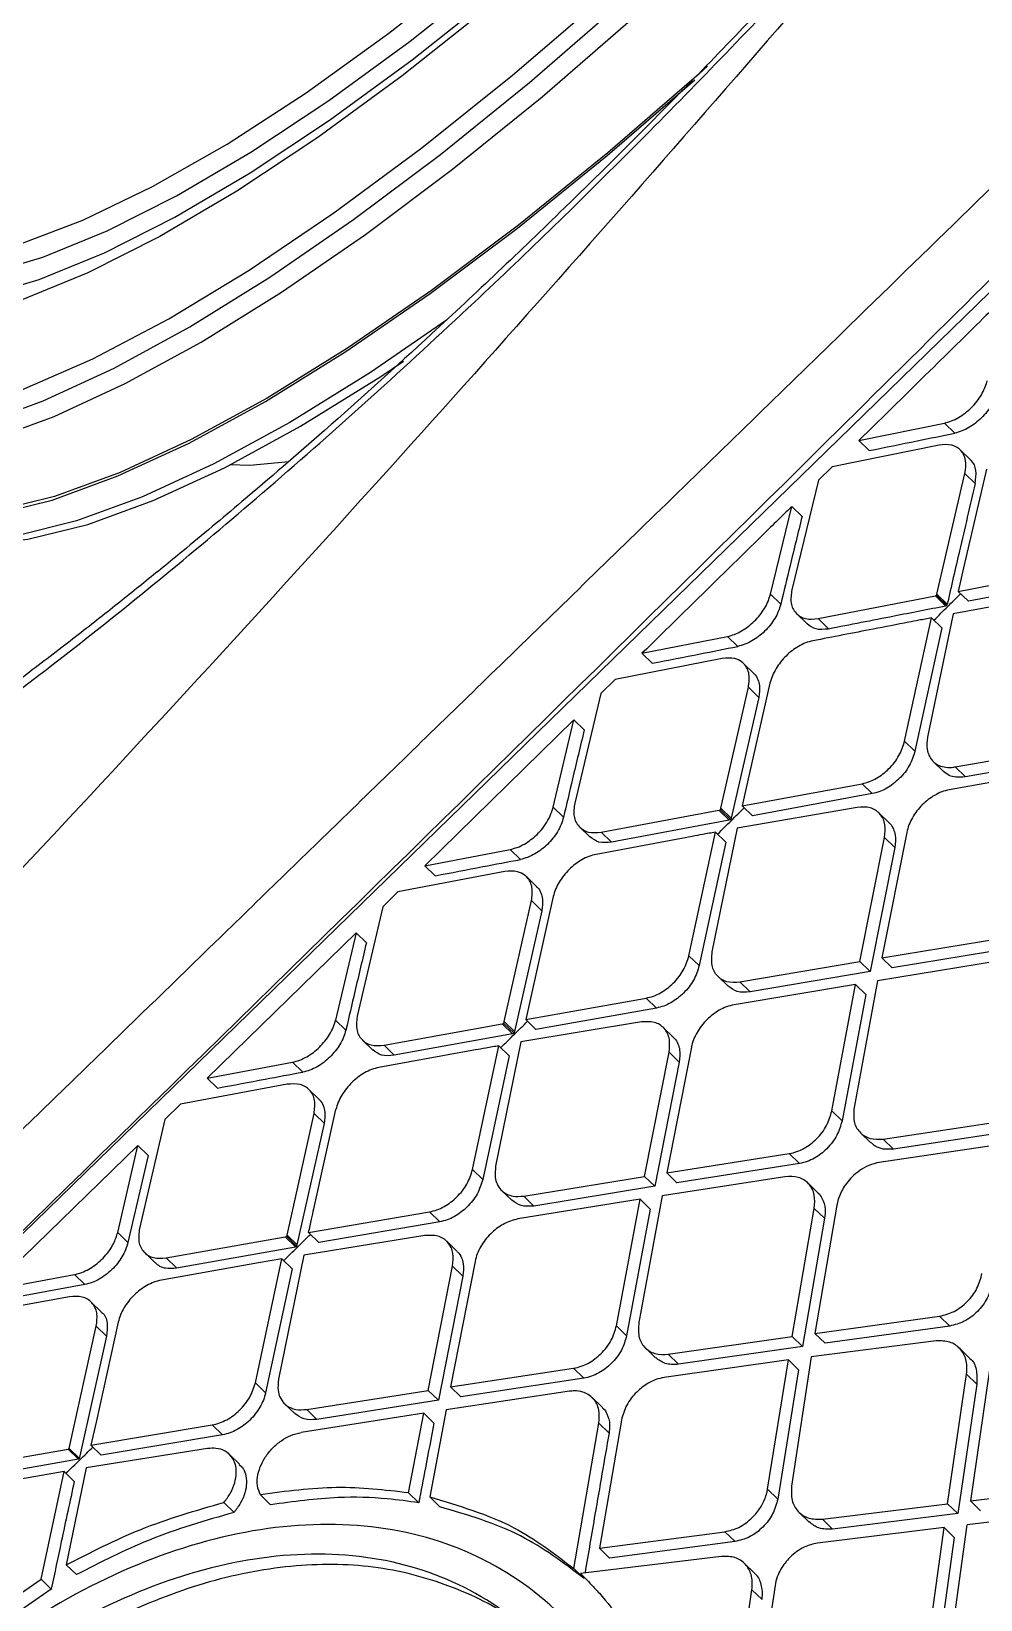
# Model space of a CAD drawing. Extents: x 400 to 501, y 484 to 634.
# Drawn here: x 487.409 to 488.522, y 519.491 to 521.33 of the extents above; entities that cross this region are included whole.
import ezdxf

# ---------------------------------------------------------------- set-up
doc = ezdxf.new("R2010")
doc.units = 0
doc.header["$MEASUREMENT"] = 0
doc.layers.add('DIM', color=3, linetype='Continuous')
doc.layers.add('GEOMETRY', color=3, linetype='Continuous', lineweight=25)

# ---------------------------------------------------------------- blocks, each defined once
blk = doc.blocks.new('2026 GRANDEE')
at = {"layer": 'GEOMETRY', "ltscale": 16}
for p, q in [((36.6251, -77.2596), (38.7084, -75.231)), ((37.9543, -75.9901), (38.0546, -75.9696)), ((38.0667, -75.9814), (38.0546, -75.9696)), ((37.9543, -75.9901), (37.9664, -76.0019)), ((38.0483, -75.9954), (37.923, -76.0209)), ((38.0851, -76.0126), (38.073, -76.0008)), ((37.923, -76.0209), (37.907, -76.0365)), ((38.1038, -76.0237), (38.077, -76.1394)), ((37.907, -76.0365), (37.8758, -76.1653)), ((38.0459, -76.1703), (38.0787, -76.0287)), ((38.0787, -76.0287), (38.0908, -76.0405)), ((37.8506, -76.1703), (37.8756, -76.0674)), ((37.8756, -76.0674), (37.8877, -76.0792)), ((38.077, -76.1394), (38.0708, -76.1669)), ((38.0708, -76.1669), (38.2102, -76.1401)), ((38.2223, -76.1518), (38.0829, -76.1786)), ((37.8627, -76.182), (37.8506, -76.1703)), ((37.9065, -76.1989), (38.044, -76.1721)), ((38.044, -76.1721), (38.0455, -76.1718)), ((38.044, -76.1721), (38.0561, -76.1838)), ((38.0455, -76.1718), (38.0459, -76.1703)), ((38.0455, -76.1718), (38.0576, -76.1835)), ((38.0459, -76.1703), (38.058, -76.182)), ((38.2047, -76.1678), (38.0649, -76.1931)), ((38.0708, -76.1669), (38.0829, -76.1786)), ((37.8815, -76.1932), (37.8936, -76.205)), ((38.0649, -76.1931), (38.0348, -76.338)), ((38.0561, -76.1838), (38.0576, -76.1835)), ((37.9065, -76.1989), (37.9186, -76.2107)), ((38.008, -76.3425), (38.0396, -76.1979)), ((38.0517, -76.2096), (38.0201, -76.3542)), ((38.0396, -76.1979), (38.0517, -76.2096)), ((37.7, -76.2395), (37.8001, -76.2198)), ((37.8001, -76.2198), (37.8122, -76.2315)), ((37.794, -76.2456), (37.6687, -76.2702)), ((37.7, -76.2395), (37.7121, -76.2513)), ((37.831, -76.2631), (37.8189, -76.2514)), ((37.6687, -76.2702), (37.6517, -76.2868)), ((37.7926, -76.421), (37.8248, -76.2794)), ((37.8501, -76.2746), (37.8239, -76.3901)), ((37.8248, -76.2794), (37.8369, -76.2912)), ((37.6517, -76.2868), (37.6212, -76.4153)), ((37.8369, -76.2912), (37.8047, -76.4327)), ((37.6202, -76.3177), (37.4453, -76.4887)), ((37.5958, -76.4201), (37.6202, -76.3177)), ((37.6202, -76.3177), (37.6323, -76.3294)), ((38.008, -76.3425), (38.0201, -76.3542)), ((38.0671, -76.3728), (38.207, -76.348)), ((38.0416, -76.3665), (38.0536, -76.3781)), ((38.2018, -76.3748), (38.0604, -76.3996)), ((38.0671, -76.3728), (38.0792, -76.3845)), ((38.219, -76.3597), (38.0792, -76.3845)), ((37.8239, -76.3901), (37.8176, -76.4183)), ((37.8176, -76.4183), (37.958, -76.3925)), ((37.958, -76.3925), (37.97, -76.4041)), ((37.97, -76.4041), (37.8297, -76.43)), ((37.5958, -76.4201), (37.6079, -76.4319)), ((37.6522, -76.4493), (37.7902, -76.4234)), ((37.7902, -76.4234), (37.7922, -76.423)), ((37.7902, -76.4234), (37.8023, -76.4351)), ((37.7922, -76.423), (37.8042, -76.4347)), ((37.7926, -76.421), (37.8046, -76.4327)), ((37.8047, -76.4327), (37.8042, -76.4347)), ((37.9525, -76.4202), (37.8118, -76.4445)), ((37.8176, -76.4183), (37.8297, -76.43)), ((37.9897, -76.4383), (37.9777, -76.4266)), ((37.6271, -76.4434), (37.6392, -76.4551)), ((37.6522, -76.4493), (37.6643, -76.461)), ((37.8023, -76.4351), (37.6643, -76.461)), ((37.7551, -76.5942), (37.7863, -76.4492)), ((37.8118, -76.4445), (37.782, -76.5898)), ((37.7863, -76.4492), (37.7984, -76.4609)), ((37.8042, -76.4347), (37.8023, -76.4351)), ((38.0105, -76.4496), (37.9814, -76.5968)), ((37.4453, -76.4887), (37.5453, -76.4696)), ((37.5574, -76.4813), (37.5453, -76.4696)), ((37.7589, -76.4543), (37.6463, -76.4753)), ((37.7984, -76.4609), (37.7671, -76.6058)), ((37.9555, -76.6011), (37.9845, -76.4555)), ((37.9965, -76.4672), (37.9675, -76.6127)), ((37.9845, -76.4555), (37.9965, -76.4672)), ((37.5393, -76.4955), (37.4139, -76.5194)), ((37.4453, -76.4887), (37.4574, -76.5004)), ((37.5764, -76.5131), (37.5644, -76.5014)), ((37.4139, -76.5194), (37.3962, -76.5367)), ((37.3962, -76.5367), (37.3661, -76.6649)), ((37.5385, -76.6715), (37.5704, -76.5296)), ((37.5825, -76.5414), (37.5506, -76.6832)), ((37.5959, -76.5249), (37.5699, -76.6407)), ((37.5704, -76.5296), (37.5825, -76.5414)), ((37.1902, -76.7377), (37.3647, -76.5675)), ((37.3647, -76.5675), (37.3407, -76.6696)), ((37.3647, -76.5675), (37.3768, -76.5792)), ((37.9814, -76.5968), (38.1242, -76.5733)), ((37.7551, -76.5942), (37.7671, -76.6058)), ((37.9814, -76.5968), (37.9934, -76.6084)), ((38.1362, -76.5849), (37.9934, -76.6084)), ((37.8147, -76.6249), (37.9555, -76.6011)), ((37.9675, -76.6127), (37.8267, -76.6366)), ((37.9555, -76.6011), (37.9675, -76.6127)), ((38.1193, -76.6003), (37.9763, -76.6236)), ((37.7889, -76.6183), (37.8009, -76.63)), ((37.9504, -76.6279), (37.808, -76.6517)), ((37.8147, -76.6249), (37.8267, -76.6366)), ((37.9226, -76.7762), (37.9504, -76.6279)), ((37.9763, -76.6236), (37.9487, -76.7722)), ((37.9504, -76.6279), (37.9624, -76.6395)), ((37.5699, -76.6407), (37.5637, -76.6689)), ((37.5637, -76.6689), (37.7049, -76.6439)), ((37.7169, -76.6556), (37.7049, -76.6439)), ((37.9624, -76.6395), (37.9346, -76.7879)), ((37.3407, -76.6696), (37.3528, -76.6813)), ((37.5381, -76.6736), (37.5385, -76.6715)), ((37.5385, -76.6715), (37.5506, -76.6832)), ((37.6995, -76.6717), (37.5579, -76.6952)), ((37.5637, -76.6689), (37.5757, -76.6806)), ((37.7169, -76.6556), (37.5757, -76.6806)), ((37.3975, -76.6992), (37.5361, -76.6739)), ((37.5482, -76.6856), (37.4095, -76.7109)), ((37.5361, -76.6739), (37.5381, -76.6736)), ((37.5361, -76.6739), (37.5482, -76.6856)), ((37.5381, -76.6736), (37.5501, -76.6852)), ((37.5501, -76.6853), (37.5482, -76.6856)), ((37.5506, -76.6832), (37.5501, -76.6853)), ((37.7368, -76.6899), (37.7248, -76.6783)), ((37.3722, -76.6931), (37.3843, -76.7049)), ((37.5048, -76.7047), (37.3916, -76.7253)), ((37.3975, -76.6992), (37.4095, -76.7109)), ((37.5013, -76.845), (37.5323, -76.6998)), ((37.5579, -76.6952), (37.5284, -76.8408)), ((37.5323, -76.6998), (37.5444, -76.7115)), ((37.7029, -76.853), (37.7317, -76.7073)), ((37.7579, -76.7016), (37.729, -76.8488)), ((37.7317, -76.7073), (37.7437, -76.719)), ((37.1902, -76.7377), (37.2901, -76.719)), ((37.3022, -76.7307), (37.2901, -76.719)), ((37.5444, -76.7115), (37.5133, -76.8566)), ((37.7437, -76.719), (37.7149, -76.8646)), ((37.2841, -76.745), (37.1587, -76.7683)), ((37.2023, -76.7494), (37.1902, -76.7377)), ((37.3214, -76.7627), (37.3094, -76.751)), ((37.1587, -76.7683), (37.1404, -76.7861)), ((37.2838, -76.9217), (37.3155, -76.7794)), ((37.3152, -76.8909), (37.3411, -76.7747)), ((37.3155, -76.7794), (37.3276, -76.7911)), ((37.9226, -76.7762), (37.9346, -76.7879)), ((37.1404, -76.7861), (37.1107, -76.9141)), ((37.2958, -76.9334), (37.3276, -76.7911)), ((37.983, -76.8093), (38.1277, -76.7876)), ((38.1396, -76.7992), (37.995, -76.8209)), ((37.1089, -76.8168), (36.9346, -76.9864)), ((37.0852, -76.9188), (37.1089, -76.8168)), ((37.121, -76.8286), (37.1089, -76.8168)), ((37.9564, -76.8019), (37.9684, -76.8136)), ((38.1231, -76.815), (37.9783, -76.8365)), ((37.995, -76.8209), (37.983, -76.8093)), ((37.121, -76.8286), (37.0972, -76.9305)), ((37.729, -76.8488), (37.8727, -76.8262)), ((37.8846, -76.8379), (37.8727, -76.8262)), ((37.5013, -76.845), (37.5133, -76.8566)), ((37.5613, -76.8761), (37.7029, -76.853)), ((37.7029, -76.853), (37.7149, -76.8646)), ((37.8677, -76.8533), (37.7238, -76.8757)), ((37.729, -76.8488), (37.7409, -76.8605)), ((37.8846, -76.8379), (37.7409, -76.8605)), ((37.5354, -76.8694), (37.5473, -76.881)), ((37.7149, -76.8646), (37.5733, -76.8877)), ((37.9063, -76.8722), (37.8943, -76.8605)), ((37.6978, -76.8798), (37.5546, -76.9029)), ((37.5613, -76.8761), (37.5733, -76.8877)), ((37.67, -77.0282), (37.6978, -76.8798)), ((37.7097, -76.8915), (37.682, -77.0398)), ((37.7238, -76.8757), (37.6963, -77.0243)), ((37.6978, -76.8798), (37.7097, -76.8915)), ((37.8763, -77.0408), (37.9021, -76.8905)), ((37.9021, -76.8905), (37.9141, -76.9021)), ((37.9284, -76.8866), (37.9028, -77.0371)), ((37.3091, -76.9189), (37.4509, -76.8945)), ((37.4629, -76.9062), (37.3211, -76.9306)), ((37.4629, -76.9062), (37.4509, -76.8945)), ((37.9141, -76.9021), (37.8883, -77.0524)), ((37.0852, -76.9188), (37.0972, -76.9305)), ((37.1422, -76.9486), (37.2817, -76.9238)), ((37.2817, -76.9238), (37.2834, -76.9235)), ((37.2817, -76.9238), (37.2937, -76.9354)), ((37.2834, -76.9235), (37.2838, -76.9217)), ((37.2834, -76.9235), (37.2954, -76.9351)), ((37.2838, -76.9217), (37.2958, -76.9334)), ((37.4455, -76.9224), (37.3034, -76.9452)), ((37.3211, -76.9306), (37.3091, -76.9189)), ((37.483, -76.9407), (37.471, -76.9291)), ((37.1169, -76.9424), (37.1289, -76.9541)), ((37.1543, -76.9603), (37.2937, -76.9355)), ((37.3034, -76.9452), (37.2739, -77.0908)), ((37.2937, -76.9355), (37.2954, -76.9351)), ((37.2954, -76.9351), (37.2958, -76.9334)), ((37.2503, -76.9545), (37.1364, -76.9747)), ((37.1422, -76.9486), (37.1543, -76.9603)), ((37.2467, -77.0949), (37.2776, -76.9497)), ((37.2776, -76.9497), (37.2503, -76.9545)), ((37.2897, -76.9614), (37.2587, -77.1066)), ((37.2776, -76.9497), (37.2897, -76.9614)), ((37.4492, -77.1039), (37.478, -76.9582)), ((37.5043, -76.9526), (37.4754, -77.0998)), ((37.478, -76.9582), (37.49, -76.9699)), ((36.9346, -76.9864), (37.0345, -76.9681)), ((37.0466, -76.9798), (36.9467, -76.9982)), ((37.0345, -76.9681), (37.0466, -76.9798)), ((37.49, -76.9699), (37.4612, -77.1155)), ((37.0286, -76.9941), (36.9031, -77.0171)), ((37.066, -77.0119), (37.0539, -77.0002)), ((37.9028, -77.0371), (38.049, -77.0169)), ((38.049, -77.0169), (38.061, -77.0285)), ((37.0282, -77.1719), (37.0601, -77.0286)), ((37.0858, -77.024), (37.0598, -77.1411)), ((37.0601, -77.0286), (37.0722, -77.0403)), ((37.67, -77.0282), (37.682, -77.0398)), ((37.9028, -77.0371), (37.9148, -77.0487)), ((38.061, -77.0285), (37.9148, -77.0487)), ((37.0722, -77.0403), (37.0401, -77.1841)), ((37.704, -77.0541), (37.716, -77.0658)), ((37.7308, -77.0616), (37.8763, -77.0408)), ((37.8883, -77.0524), (37.7428, -77.0732)), ((37.8763, -77.0408), (37.8883, -77.0524)), ((38.0449, -77.046), (37.8983, -77.0645)), ((38.0837, -77.0656), (38.0718, -77.054)), ((37.8718, -77.0682), (37.726, -77.0888)), ((37.7428, -77.0733), (37.7308, -77.0616)), ((37.8472, -77.2197), (37.8718, -77.0682)), ((37.8837, -77.0798), (37.8718, -77.0682)), ((37.8983, -77.0645), (37.8753, -77.2164)), ((37.2467, -77.0949), (37.2587, -77.1066)), ((37.4754, -77.0998), (37.6198, -77.078)), ((37.6318, -77.0896), (37.4874, -77.1115)), ((37.6198, -77.078), (37.6318, -77.0896)), ((37.8837, -77.0798), (37.8592, -77.2313)), ((38.0582, -77.2368), (38.0806, -77.0849)), ((38.0806, -77.0849), (38.0925, -77.0965)), ((38.1075, -77.0799), (38.0852, -77.2335)), ((37.307, -77.1263), (37.4492, -77.1039)), ((37.4612, -77.1155), (37.4492, -77.1039)), ((37.6149, -77.105), (37.4702, -77.1267)), ((37.4754, -77.0998), (37.4874, -77.1115)), ((37.6536, -77.1241), (37.6416, -77.1124)), ((38.0925, -77.0965), (38.0702, -77.2484)), ((37.2809, -77.1195), (37.2929, -77.1312)), ((37.4441, -77.1307), (37.3002, -77.1532)), ((37.307, -77.1263), (37.3189, -77.138)), ((37.4612, -77.1155), (37.3189, -77.138)), ((37.4264, -77.2241), (37.4441, -77.1307)), ((37.456, -77.1423), (37.4441, -77.1307)), ((37.4702, -77.1267), (37.4511, -77.2289)), ((37.0598, -77.1411), (37.0538, -77.1683)), ((37.0538, -77.1683), (37.1961, -77.1444)), ((37.2081, -77.156), (37.1961, -77.1444)), ((37.6201, -77.3129), (37.6495, -77.1424)), ((37.6495, -77.1424), (37.6614, -77.1541)), ((37.6759, -77.1387), (37.6502, -77.289)), ((37.0538, -77.1683), (37.0658, -77.18)), ((37.2081, -77.156), (37.0658, -77.18)), ((36.8866, -77.1975), (37.0272, -77.1729)), ((37.0392, -77.1846), (36.8986, -77.2092)), ((37.0281, -77.1728), (37.0272, -77.1729)), ((37.0392, -77.1846), (37.0272, -77.1729)), ((37.0282, -77.1719), (37.0281, -77.1728)), ((37.0281, -77.1728), (37.0401, -77.1845)), ((37.0282, -77.1719), (37.0403, -77.1836)), ((37.1907, -77.1722), (37.0481, -77.1946)), ((37.2283, -77.1907), (37.2163, -77.179)), ((36.9958, -77.2036), (36.8807, -77.2236)), ((36.9953, -77.3252), (37.0223, -77.199)), ((37.0223, -77.199), (36.9958, -77.2036)), ((37.0223, -77.199), (37.0343, -77.2107)), ((37.0481, -77.1946), (37.0249, -77.3083)), ((37.8472, -77.2197), (37.8592, -77.2313)), ((38.0852, -77.2335), (38.2339, -77.2158)), ((37.2217, -77.247), (37.2098, -77.2353)), ((37.2526, -77.2263), (37.2645, -77.238)), ((37.4383, -77.2357), (37.4264, -77.2241)), ((37.4511, -77.2289), (37.4631, -77.2405)), ((37.9116, -77.255), (38.0582, -77.2368)), ((38.0582, -77.2368), (38.0702, -77.2484)), ((38.0852, -77.2335), (38.0971, -77.2452)), ((37.884, -77.2467), (37.896, -77.2584)), ((37.9116, -77.255), (37.9235, -77.2666)), ((38.0702, -77.2484), (37.9235, -77.2666)), ((38.2301, -77.244), (38.0812, -77.2615)), ((37.6502, -77.289), (37.7972, -77.2696)), ((37.7972, -77.2696), (37.8092, -77.2812)), ((38.0542, -77.2648), (37.9059, -77.2829)), ((38.0328, -77.4193), (38.0542, -77.2648)), ((38.0662, -77.2764), (38.0447, -77.4309)), ((38.0542, -77.2648), (38.0662, -77.2764)), ((38.06, -77.4162), (38.0812, -77.2615)), ((37.6502, -77.289), (37.6621, -77.3006)), ((37.8092, -77.2812), (37.6621, -77.3006)), ((37.0249, -77.3083), (37.0369, -77.32)), ((37.6201, -77.3129), (37.6321, -77.3246)), ((37.793, -77.2986), (37.628, -77.3185)), ((37.832, -77.3184), (37.8201, -77.3068)), ((36.8839, -77.4028), (36.9953, -77.3252)), ((37.0073, -77.3369), (36.9953, -77.3252)), ((37.856, -77.3329), (37.8333, -77.4862)), ((37.0073, -77.3369), (36.8959, -77.4144)), ((37.8062, -77.4894), (37.8289, -77.3377)), ((37.8289, -77.3377), (37.8408, -77.3493))]:
    blk.add_line(p, q, dxfattribs=at)
at = {"layer": 'GEOMETRY', "ltscale": 16, "flags": 128}
for points in [[(36.9108, -75.7755), (36.9694, -75.76), (37.0445, -75.7316), (37.1262, -75.6923), (37.2137, -75.6423), (37.3063, -75.5822), (37.4031, -75.5125), (37.5032, -75.4339), (37.6058, -75.347), (37.7098, -75.2526), (37.8144, -75.1516), (37.9186, -75.045)], [(36.8575, -75.8054), (36.8674, -75.8049), (36.9288, -75.7954), (36.9975, -75.7751), (37.0729, -75.7443), (37.1543, -75.7031), (37.2412, -75.652), (37.3327, -75.5913), (37.428, -75.5216), (37.5264, -75.4435), (37.627, -75.3576), (37.729, -75.2647), (37.8314, -75.1656), (37.9335, -75.0611)], [(37.9433, -75.0845), (37.8374, -75.193), (37.7311, -75.2958), (37.6253, -75.3922), (37.5209, -75.4813), (37.4188, -75.5624), (37.3199, -75.6347), (37.2249, -75.6977), (37.1348, -75.7507), (37.0503, -75.7935), (36.972, -75.8255), (36.9007, -75.8465), (36.8371, -75.8564), (36.7815, -75.855), (36.7345, -75.8423), (36.6965, -75.8186), (36.6679, -75.7839), (36.6488, -75.7386), (36.6394, -75.683), (36.6399, -75.6177), (36.6428, -75.5893)], [(36.8042, -75.8297), (36.8066, -75.8301), (36.861, -75.8314), (36.9233, -75.8218), (36.9931, -75.8012), (37.0696, -75.7699), (37.1524, -75.7281), (37.2406, -75.6761), (37.3335, -75.6145), (37.4304, -75.5437), (37.5303, -75.4644), (37.6325, -75.3772), (37.736, -75.2828), (37.84, -75.1821), (37.9437, -75.076)], [(36.594, -75.7464), (36.5939, -75.7566), (36.5988, -75.819), (36.6136, -75.8713), (36.638, -75.9132), (36.6721, -75.9441), (36.7153, -75.964), (36.7675, -75.9726), (36.8282, -75.9698), (36.8968, -75.9558), (36.9729, -75.9306), (37.0559, -75.8944), (37.145, -75.8474), (37.2395, -75.7902), (37.3387, -75.7231), (37.4419, -75.6467), (37.548, -75.5616), (37.6564, -75.4684), (37.7661, -75.368), (37.8763, -75.2611), (37.986, -75.1486)], [(36.6245, -75.9165), (36.6514, -75.9503), (36.6888, -75.976), (36.7348, -75.9911), (36.7892, -75.9953), (36.8515, -75.9888), (36.9213, -75.9715), (36.998, -75.9436), (37.0811, -75.9052), (37.1699, -75.8567), (37.2637, -75.7985), (37.3618, -75.7309), (37.4636, -75.6546), (37.5681, -75.57), (37.6746, -75.4779), (37.7824, -75.3788), (37.8905, -75.2737), (37.9982, -75.1632)], [(36.6686, -75.9735), (36.7004, -75.9943), (36.7466, -76.0094), (36.8012, -76.0137), (36.8638, -76.0072), (36.9338, -75.9898), (37.0108, -75.9618), (37.0941, -75.9233), (37.1832, -75.8746), (37.2774, -75.8162), (37.3759, -75.7484), (37.478, -75.6718), (37.5829, -75.5869), (37.6898, -75.4944), (37.7979, -75.395), (37.9064, -75.2895), (38.0145, -75.1787)], [(36.7151, -76.0132), (36.7366, -76.0384), (36.7742, -76.0643), (36.8206, -76.0794), (36.8753, -76.0837), (36.938, -76.0772), (37.0083, -76.0598), (37.0855, -76.0316), (37.1691, -75.993), (37.2585, -75.9442), (37.3529, -75.8856), (37.4517, -75.8176), (37.5541, -75.7408), (37.6593, -75.6556), (37.7619, -75.567)], [(37.777, -75.5512), (37.767, -75.5601), (37.6601, -75.6526), (37.5552, -75.7375), (37.4531, -75.8141), (37.3546, -75.8819), (37.2605, -75.9404), (37.1714, -75.989), (37.088, -76.0275), (37.011, -76.0555), (36.941, -76.0729), (36.8784, -76.0795), (36.8239, -76.0752), (36.7777, -76.0601), (36.7458, -76.0393)], [(37.4708, -75.849), (37.3816, -75.9101), (37.2872, -75.9687), (37.1978, -76.0175), (37.1142, -76.0561), (37.037, -76.0842), (36.9668, -76.1016), (36.9371, -76.106)], [(36.8359, -76.1009), (36.8629, -76.108), (36.9175, -76.1123), (36.98, -76.1058), (37.0501, -76.0884), (37.127, -76.0604), (37.2104, -76.0219), (37.2995, -75.9733), (37.3936, -75.9148), (37.4203, -75.8971)], [(37.286, -76.015), (37.2401, -76.0194), (37.2172, -76.0184)], [(38.0576, -76.1835), (38.0578, -76.1827), (38.058, -76.182)], [(37.7922, -76.423), (37.7924, -76.4219), (37.7926, -76.421)]]:
    blk.add_lwpolyline(points, dxfattribs=at)
at = {"layer": 'GEOMETRY', "ltscale": 16}
for points, knots in [([(39.3344, -73.6754), (39.0943, -73.989), (38.614, -74.6164), (37.8515, -75.526), (37.0585, -76.4108), (36.2329, -77.2665), (35.3771, -78.0921), (34.4922, -78.8851), (33.5825, -79.6476), (32.9551, -80.1279), (32.6415, -80.3679)], [0, 0, 0, 0, 0.124824, 0.249783, 0.374855, 0.499996, 0.625137, 0.750211, 0.875173, 1, 1, 1, 1]), ([(40.1497, -73.709), (40.0127, -73.8419), (39.7344, -74.112), (39.3257, -74.5096), (38.9336, -74.8911), (38.5729, -75.2424), (38.2434, -75.5632), (37.9632, -75.8359), (37.7285, -76.0643), (37.5351, -76.2523), (37.361, -76.4215), (37.2052, -76.5728), (37.0576, -76.7162), (36.8887, -76.8801), (36.6825, -77.0802), (36.4323, -77.3228), (36.1506, -77.5956), (35.8375, -77.8988), (35.4928, -78.2323), (35.1244, -78.5882), (34.7337, -78.9655), (34.3219, -79.3632), (33.8821, -79.7881), (33.4291, -80.2259), (33.123, -80.5224), (32.9727, -80.668)], [0, 0, 0, 0, 0.057285, 0.116397, 0.171134, 0.221513, 0.267531, 0.309184, 0.338855, 0.365836, 0.39013, 0.411737, 0.431012, 0.451894, 0.482374, 0.517226, 0.556449, 0.600044, 0.64801, 0.700352, 0.753718, 0.810985, 0.872139, 0.937203, 1, 1, 1, 1]), ([(36.6233, -77.2588), (37.0522, -76.8403), (37.7117, -76.1969), (38.888, -75.0248), (39.6377, -74.2734), (40.1598, -73.75)], [0, 0, 0, 0, 0.360925, 0.55487, 1, 1, 1, 1]), ([(36.9024, -74.1976), (36.8428, -74.2715), (36.7237, -74.4194), (36.5572, -74.6452), (36.4019, -74.8707), (36.2604, -75.0938), (36.1342, -75.3116), (36.0246, -75.5214), (35.933, -75.7204), (35.8601, -75.906), (35.8064, -76.0759), (35.772, -76.2282), (35.7563, -76.3615), (35.7588, -76.4871), (35.7855, -76.5968), (35.8417, -76.6813), (35.9222, -76.7316), (36.0247, -76.7494), (36.1473, -76.7363), (36.289, -76.6937), (36.4491, -76.6222), (36.6272, -76.5221), (36.8228, -76.3933), (37.0355, -76.2351), (37.2639, -76.0469), (37.4848, -75.8477), (37.6924, -75.6461), (37.8824, -75.4494), (38.0721, -75.2416), (38.1943, -75.0969), (38.2555, -75.0244)], [0, 0, 0, 0, 0.033614, 0.067247, 0.100909, 0.134592, 0.168275, 0.201911, 0.235432, 0.268754, 0.301786, 0.334429, 0.366583, 0.39818, 0.439365, 0.479481, 0.51862, 0.556963, 0.594762, 0.632292, 0.669842, 0.707709, 0.746186, 0.785545, 0.826049, 0.867901, 0.900188, 0.933126, 0.966494, 1, 1, 1, 1]), ([(37.0569, -74.3158), (37.0053, -74.3798), (36.8999, -74.5108), (36.7488, -74.715), (36.6018, -74.928), (36.4915, -75.102), (36.4119, -75.2365), (36.3573, -75.3329), (36.3026, -75.4346), (36.2572, -75.5244), (36.218, -75.6061), (36.183, -75.6832), (36.1488, -75.764), (36.1209, -75.8354), (36.0982, -75.8976), (36.0792, -75.9542), (36.0618, -76.0107), (36.0476, -76.0623), (36.036, -76.1093), (36.0268, -76.152), (36.0175, -76.2019), (36.0096, -76.2578), (36.0048, -76.3178), (36.0043, -76.3715), (36.0087, -76.4369), (36.0236, -76.5077), (36.0556, -76.5752), (36.1015, -76.6241), (36.1422, -76.6494), (36.1693, -76.6564), (36.1733, -76.6574)], [0, 0, 0, 0, 0.06008, 0.122889, 0.188416, 0.256647, 0.285309, 0.316274, 0.349539, 0.385099, 0.406259, 0.433329, 0.465742, 0.493156, 0.51269, 0.536745, 0.559538, 0.581071, 0.601345, 0.620361, 0.63812, 0.670389, 0.701449, 0.7313, 0.759945, 0.819485, 0.877284, 0.933251, 0.990221, 1, 1, 1, 1]), ([(38.2493, -75.0225), (38.1896, -75.0932), (38.0756, -75.2282), (37.9065, -75.4142), (37.7525, -75.5755), (37.6028, -75.7246), (37.4628, -75.8573), (37.3366, -75.971), (37.2395, -76.0548), (37.1691, -76.1136), (37.1157, -76.1571), (37.0685, -76.1948), (37.0179, -76.2343), (36.9622, -76.2765), (36.8783, -76.3383), (36.7648, -76.4171), (36.6265, -76.5037), (36.5161, -76.5637), (36.4322, -76.603), (36.3698, -76.6283), (36.3099, -76.6481), (36.258, -76.6604), (36.2136, -76.6659), (36.1957, -76.6633), (36.1863, -76.6619)], [0, 0, 0, 0, 0.071577, 0.136877, 0.195548, 0.247519, 0.306614, 0.35456, 0.391885, 0.419028, 0.437102, 0.455199, 0.47578, 0.498789, 0.524174, 0.581849, 0.647143, 0.717603, 0.754791, 0.793314, 0.835012, 0.883237, 0.938152, 1, 1, 1, 1]), ([(38.1307, -75.8167), (38.1276, -75.8197), (38.1186, -75.8285), (38.0892, -75.8575), (38.0335, -75.9123), (37.9837, -75.9612), (37.9543, -75.9901)], [0, 0, 0, 0, 0.051966, 0.152621, 0.5, 1, 1, 1, 1]), ([(38.0546, -75.9696), (38.0574, -75.9689), (38.0629, -75.9674), (38.0738, -75.962), (38.0866, -75.9521), (38.0986, -75.9373), (38.1032, -75.9256), (38.1048, -75.9205), (38.1049, -75.92)], [0, 0, 0, 0, 0.131805, 0.259314, 0.500729, 0.750146, 0.973901, 1, 1, 1, 1]), ([(38.1171, -75.9318), (38.1162, -75.9346), (38.1146, -75.9402), (38.1088, -75.9512), (38.0987, -75.964), (38.0859, -75.9738), (38.075, -75.9792), (38.0695, -75.9806), (38.0667, -75.9814)], [0, 0, 0, 0, 0.129018, 0.255399, 0.499563, 0.740831, 0.868268, 1, 1, 1, 1]), ([(37.9664, -76.0019), (37.9851, -75.9981), (38.0186, -75.9912), (38.052, -75.9844), (38.0667, -75.9814)], [0, 0, 0, 0, 0.56, 1, 1, 1, 1]), ([(38.0787, -76.0287), (38.0794, -76.0234), (38.0808, -76.0127), (38.075, -76.0013), (38.0678, -75.9967), (38.0593, -75.9943), (38.0535, -75.9949), (38.0483, -75.9954)], [0, 0, 0, 0, 0.249425, 0.49934, 0.719111, 0.749985, 1, 1, 1, 1]), ([(38.0908, -76.0405), (38.0914, -76.0352), (38.0927, -76.0247), (38.0891, -76.0156), (38.0853, -76.013), (38.085, -76.0128)], [0, 0, 0, 0, 0.476241, 0.95279, 1, 1, 1, 1]), ([(38.0908, -76.0405), (38.0846, -76.0668), (38.0735, -76.1138), (38.0627, -76.1612), (38.058, -76.182)], [0, 0, 0, 0, 0.5599999, 1, 1, 1, 1]), ([(37.8756, -76.0674), (37.8747, -76.0683), (37.8722, -76.0707), (37.8639, -76.0788), (37.8355, -76.1067), (37.7796, -76.1616), (37.7293, -76.2108), (37.7, -76.2395)], [0, 0, 0, 0, 0.014823, 0.043268, 0.141024, 0.5, 1, 1, 1, 1]), ([(37.8877, -76.0792), (37.883, -76.0983), (37.8746, -76.1325), (37.8663, -76.1669), (37.8627, -76.182)], [0, 0, 0, 0, 0.56, 1, 1, 1, 1]), ([(37.8001, -76.2198), (37.803, -76.2191), (37.8085, -76.2177), (37.8194, -76.2123), (37.8323, -76.2025), (37.8424, -76.1897), (37.8481, -76.1787), (37.8498, -76.1731), (37.8506, -76.1703)], [0, 0, 0, 0, 0.131147, 0.258379, 0.500319, 0.744343, 0.870813, 1, 1, 1, 1]), ([(38.0424, -76.2006), (38.0478, -76.1953), (38.0582, -76.185), (38.0686, -76.1747), (38.0736, -76.1697)], [0, 0, 0, 0, 0.516152, 1, 1, 1, 1]), ([(37.8627, -76.182), (37.8619, -76.1848), (37.8602, -76.1904), (37.8545, -76.2015), (37.8444, -76.2143), (37.8315, -76.224), (37.8206, -76.2294), (37.8151, -76.2308), (37.8122, -76.2315)], [0, 0, 0, 0, 0.129122, 0.255545, 0.499536, 0.741234, 0.86858, 1, 1, 1, 1]), ([(37.9186, -76.2107), (37.9442, -76.2057), (37.9901, -76.1967), (38.0359, -76.1878), (38.0561, -76.1838)], [0, 0, 0, 0, 0.56, 1, 1, 1, 1]), ([(37.8938, -76.2047), (37.8969, -76.2071), (37.9033, -76.2121), (37.9133, -76.2112), (37.9186, -76.2107)], [0, 0, 0, 0, 0.473294, 1, 1, 1, 1]), ([(38.0128, -76.2031), (37.9989, -76.2058), (37.9615, -76.2131), (37.924, -76.2203), (37.9004, -76.2249)], [0, 0, 0, 0, 0.370314, 1, 1, 1, 1]), ([(38.0396, -76.1979), (38.0346, -76.1989), (38.0257, -76.2006), (38.0167, -76.2024), (38.0128, -76.2031)], [0, 0, 0, 0, 0.56, 1, 1, 1, 1]), ([(37.9004, -76.2249), (37.8976, -76.2256), (37.892, -76.227), (37.8811, -76.2324), (37.8683, -76.2422), (37.8583, -76.2549), (37.8526, -76.266), (37.8509, -76.2717), (37.8501, -76.2746)], [0, 0, 0, 0, 0.13251, 0.260198, 0.50031, 0.742674, 0.869567, 1, 1, 1, 1]), ([(37.7121, -76.2513), (37.7308, -76.2476), (37.7642, -76.241), (37.7976, -76.2344), (37.8122, -76.2315)], [0, 0, 0, 0, 0.56, 1, 1, 1, 1]), ([(37.8248, -76.2794), (37.8255, -76.2741), (37.8268, -76.2634), (37.8213, -76.2527), (37.8145, -76.2477), (37.8062, -76.2446), (37.7992, -76.2452), (37.794, -76.2456)], [0, 0, 0, 0, 0.249373, 0.499119, 0.663157, 0.750128, 1, 1, 1, 1]), ([(37.8309, -76.2632), (37.8312, -76.2635), (37.8336, -76.2651), (37.836, -76.27), (37.8387, -76.2788), (37.8376, -76.2864), (37.8369, -76.2912)], [0, 0, 0, 0, 0.0446, 0.328093, 0.582081, 1, 1, 1, 1]), ([(37.6323, -76.3294), (37.6277, -76.3485), (37.6195, -76.3826), (37.6115, -76.4168), (37.6079, -76.4319)], [0, 0, 0, 0, 0.56, 1, 1, 1, 1]), ([(38.0348, -76.338), (38.0343, -76.3429), (38.0335, -76.3506), (38.0363, -76.3596), (38.0411, -76.3669), (38.0488, -76.3719), (38.0574, -76.3736), (38.0633, -76.3734), (38.0662, -76.3729), (38.067, -76.3728), (38.0671, -76.3728)], [0, 0, 0, 0, 0.221443, 0.353893, 0.500547, 0.710557, 0.863981, 0.96052, 0.995484, 1, 1, 1, 1]), ([(37.958, -76.3925), (37.9609, -76.3918), (37.9665, -76.3904), (37.9775, -76.3851), (37.9902, -76.3753), (38.0026, -76.3596), (38.0062, -76.3483), (38.008, -76.3425)], [0, 0, 0, 0, 0.13223, 0.259817, 0.500136, 0.748424, 1, 1, 1, 1]), ([(38.0201, -76.3542), (38.0183, -76.3599), (38.0147, -76.3713), (38.0023, -76.387), (37.9896, -76.3967), (37.9786, -76.4021), (37.9729, -76.4035), (37.97, -76.4041)], [0, 0, 0, 0, 0.251611, 0.499637, 0.739038, 0.866938, 1, 1, 1, 1]), ([(38.0792, -76.3845), (38.0753, -76.3848), (38.0685, -76.3855), (38.0598, -76.383), (38.0558, -76.3797), (38.0537, -76.378)], [0, 0, 0, 0, 0.3827831, 0.6789998, 1, 1, 1, 1]), ([(38.0604, -76.3996), (38.0574, -76.4003), (38.0517, -76.4017), (38.0407, -76.407), (38.028, -76.4168), (38.0182, -76.4296), (38.0127, -76.4409), (38.0112, -76.4467), (38.0105, -76.4496)], [0, 0, 0, 0, 0.135568, 0.264157, 0.499477, 0.74404, 0.870718, 1, 1, 1, 1]), ([(37.5453, -76.4696), (37.5481, -76.4689), (37.5537, -76.4675), (37.5647, -76.4622), (37.5725, -76.4563), (37.5793, -76.4496), (37.5841, -76.4443), (37.5901, -76.4353), (37.5939, -76.4268), (37.5953, -76.4218), (37.5958, -76.4201)], [0, 0, 0, 0, 0.13094, 0.258068, 0.499612, 0.499695, 0.624656, 0.769742, 0.920027, 1, 1, 1, 1]), ([(37.6079, -76.4319), (37.6071, -76.4347), (37.6055, -76.4403), (37.5997, -76.4514), (37.5897, -76.4642), (37.5768, -76.4739), (37.5658, -76.4792), (37.5602, -76.4806), (37.5574, -76.4813)], [0, 0, 0, 0, 0.129272, 0.255761, 0.499581, 0.741672, 0.868909, 1, 1, 1, 1]), ([(37.7887, -76.4515), (37.7941, -76.4462), (37.8045, -76.4359), (37.815, -76.4256), (37.82, -76.4206)], [0, 0, 0, 0, 0.517387, 1, 1, 1, 1]), ([(37.9845, -76.4555), (37.985, -76.4504), (37.9859, -76.4424), (37.9829, -76.4333), (37.9779, -76.4257), (37.9681, -76.4194), (37.9577, -76.4199), (37.9525, -76.4202)], [0, 0, 0, 0, 0.236457, 0.365422, 0.501228, 0.750545, 1, 1, 1, 1]), ([(37.7863, -76.4492), (37.7812, -76.4502), (37.7721, -76.4519), (37.763, -76.4535), (37.7589, -76.4543)], [0, 0, 0, 0, 0.5599995, 1, 1, 1, 1]), ([(37.9895, -76.4385), (37.9899, -76.4388), (37.9925, -76.4403), (37.9949, -76.4454), (37.998, -76.4542), (37.9971, -76.4622), (37.9965, -76.4672)], [0, 0, 0, 0, 0.051281, 0.318467, 0.565929, 1, 1, 1, 1]), ([(37.6643, -76.461), (37.6591, -76.4615), (37.6491, -76.4625), (37.6425, -76.4573), (37.6394, -76.4549)], [0, 0, 0, 0, 0.525709, 1, 1, 1, 1]), ([(37.4574, -76.5004), (37.4761, -76.4969), (37.5094, -76.4905), (37.5427, -76.4841), (37.5574, -76.4813)], [0, 0, 0, 0, 0.56, 1, 1, 1, 1]), ([(37.6463, -76.4753), (37.6434, -76.476), (37.6378, -76.4774), (37.6268, -76.4828), (37.614, -76.4925), (37.604, -76.5052), (37.5983, -76.5163), (37.5967, -76.522), (37.5959, -76.5249)], [0, 0, 0, 0, 0.132268, 0.25987, 0.500236, 0.742346, 0.869335, 1, 1, 1, 1]), ([(37.5704, -76.5296), (37.5711, -76.5243), (37.5724, -76.5135), (37.5668, -76.5029), (37.56, -76.4977), (37.5516, -76.4945), (37.5445, -76.4951), (37.5393, -76.4955)], [0, 0, 0, 0, 0.249436, 0.499162, 0.659054, 0.75015, 1, 1, 1, 1]), ([(37.5763, -76.5133), (37.5766, -76.5135), (37.5791, -76.5152), (37.5815, -76.5202), (37.5842, -76.529), (37.5832, -76.5366), (37.5825, -76.5414)], [0, 0, 0, 0, 0.04484, 0.329564, 0.583926, 1, 1, 1, 1]), ([(37.3768, -76.5792), (37.3723, -76.5982), (37.3642, -76.6322), (37.3563, -76.6663), (37.3528, -76.6813)], [0, 0, 0, 0, 0.56, 1, 1, 1, 1]), ([(37.7049, -76.6439), (37.7077, -76.6432), (37.7134, -76.6419), (37.7244, -76.6367), (37.7373, -76.6269), (37.7497, -76.6112), (37.7533, -76.5999), (37.7551, -76.5942)], [0, 0, 0, 0, 0.1315, 0.258861, 0.500203, 0.748014, 1, 1, 1, 1]), ([(37.7671, -76.6058), (37.7653, -76.6116), (37.7617, -76.6229), (37.7493, -76.6386), (37.7365, -76.6483), (37.7254, -76.6536), (37.7198, -76.6549), (37.7169, -76.6556)], [0, 0, 0, 0, 0.252355, 0.499548, 0.740352, 0.86794, 1, 1, 1, 1]), ([(37.8267, -76.6366), (37.8214, -76.637), (37.8112, -76.6377), (37.8043, -76.6323), (37.801, -76.6297)], [0, 0, 0, 0, 0.522597, 1, 1, 1, 1]), ([(37.808, -76.6517), (37.805, -76.6524), (37.7992, -76.6537), (37.7882, -76.6591), (37.7754, -76.6687), (37.7656, -76.6815), (37.7601, -76.6928), (37.7586, -76.6986), (37.7578, -76.7016)], [0, 0, 0, 0, 0.135033, 0.26346, 0.499555, 0.743258, 0.870124, 1, 1, 1, 1]), ([(37.2901, -76.719), (37.2929, -76.7183), (37.2985, -76.7169), (37.3095, -76.7116), (37.3224, -76.7019), (37.3325, -76.6892), (37.3383, -76.6781), (37.3399, -76.6725), (37.3407, -76.6696)], [0, 0, 0, 0, 0.130836, 0.257959, 0.500215, 0.743595, 0.870274, 1, 1, 1, 1]), ([(37.3661, -76.6649), (37.3655, -76.6702), (37.3642, -76.681), (37.3705, -76.693), (37.3818, -76.7002), (37.3923, -76.6995), (37.3975, -76.6992)], [0, 0, 0, 0, 0.249834, 0.499853, 0.749967, 1, 1, 1, 1]), ([(37.5345, -76.7019), (37.5399, -76.6966), (37.5504, -76.6863), (37.5608, -76.676), (37.5658, -76.671)], [0, 0, 0, 0, 0.518408, 1, 1, 1, 1]), ([(37.7317, -76.7073), (37.7323, -76.7022), (37.7331, -76.6942), (37.7301, -76.6851), (37.725, -76.6774), (37.7151, -76.671), (37.7047, -76.6715), (37.6995, -76.6717)], [0, 0, 0, 0, 0.235518, 0.364684, 0.501135, 0.750482, 1, 1, 1, 1]), ([(37.3528, -76.6813), (37.3519, -76.6842), (37.3503, -76.6898), (37.3446, -76.7009), (37.3345, -76.7137), (37.3216, -76.7234), (37.3106, -76.7287), (37.305, -76.73), (37.3022, -76.7307)], [0, 0, 0, 0, 0.129474, 0.25603, 0.499543, 0.742092, 0.869233, 1, 1, 1, 1]), ([(37.7366, -76.6902), (37.7371, -76.6904), (37.7396, -76.6921), (37.7421, -76.6971), (37.7452, -76.7061), (37.7443, -76.714), (37.7437, -76.719)], [0, 0, 0, 0, 0.051878, 0.320511, 0.568357, 1, 1, 1, 1]), ([(37.4095, -76.7109), (37.4043, -76.7114), (37.3943, -76.7123), (37.3876, -76.7071), (37.3845, -76.7046)], [0, 0, 0, 0, 0.525709, 1, 1, 1, 1]), ([(37.5323, -76.6998), (37.5272, -76.7007), (37.518, -76.7024), (37.5088, -76.704), (37.5048, -76.7047)], [0, 0, 0, 0, 0.56, 1, 1, 1, 1]), ([(37.3916, -76.7253), (37.3887, -76.7259), (37.3831, -76.7273), (37.372, -76.7326), (37.3592, -76.7423), (37.3492, -76.755), (37.3435, -76.7661), (37.3419, -76.7718), (37.3411, -76.7747)], [0, 0, 0, 0, 0.132016, 0.259537, 0.500221, 0.742006, 0.869086, 1, 1, 1, 1]), ([(37.2023, -76.7494), (37.2209, -76.7459), (37.2542, -76.7396), (37.2875, -76.7334), (37.3022, -76.7307)], [0, 0, 0, 0, 0.56, 1, 1, 1, 1]), ([(37.3155, -76.7794), (37.3162, -76.774), (37.3174, -76.7632), (37.3111, -76.7511), (37.2998, -76.7439), (37.2893, -76.7446), (37.2841, -76.745)], [0, 0, 0, 0, 0.249762, 0.499759, 0.749903, 1, 1, 1, 1]), ([(37.3276, -76.7911), (37.3282, -76.7864), (37.3293, -76.7788), (37.3266, -76.7699), (37.3241, -76.7649), (37.3216, -76.7631), (37.3213, -76.7629)], [0, 0, 0, 0, 0.411406, 0.666058, 0.952826, 1, 1, 1, 1]), ([(37.8727, -76.8262), (37.8757, -76.8256), (37.8815, -76.8243), (37.8927, -76.8191), (37.9055, -76.8093), (37.9176, -76.7935), (37.921, -76.7819), (37.9226, -76.7762)], [0, 0, 0, 0, 0.135216, 0.263852, 0.50037, 0.754079, 1, 1, 1, 1]), ([(37.9346, -76.7879), (37.9329, -76.7936), (37.9296, -76.8051), (37.9175, -76.8209), (37.9047, -76.8307), (37.8936, -76.8359), (37.8877, -76.8372), (37.8846, -76.8379)], [0, 0, 0, 0, 0.246043, 0.499572, 0.733972, 0.863156, 1, 1, 1, 1]), ([(37.995, -76.8209), (37.9909, -76.8212), (37.9831, -76.8216), (37.9741, -76.8185), (37.9702, -76.8149), (37.9686, -76.8134)], [0, 0, 0, 0, 0.398526, 0.758504, 1, 1, 1, 1]), ([(37.9783, -76.8365), (37.9742, -76.8375), (37.9664, -76.8393), (37.9555, -76.8456), (37.9465, -76.8531), (37.938, -76.863), (37.9314, -76.8746), (37.9293, -76.8831), (37.9284, -76.8866)], [0, 0, 0, 0, 0.181448, 0.34684, 0.496153, 0.629368, 0.84666, 1, 1, 1, 1]), ([(37.4509, -76.8945), (37.4538, -76.8939), (37.4594, -76.8926), (37.4705, -76.8874), (37.4834, -76.8777), (37.4959, -76.862), (37.4995, -76.8507), (37.5013, -76.845)], [0, 0, 0, 0, 0.1307, 0.257814, 0.500295, 0.747463, 1, 1, 1, 1]), ([(37.5284, -76.8408), (37.5279, -76.8454), (37.5271, -76.853), (37.5299, -76.8623), (37.5343, -76.8691), (37.5408, -76.8738), (37.5498, -76.8769), (37.557, -76.8764), (37.5613, -76.8761)], [0, 0, 0, 0, 0.214762, 0.348835, 0.500428, 0.660733, 0.797561, 1, 1, 1, 1]), ([(37.9021, -76.8905), (37.9025, -76.8851), (37.9031, -76.8768), (37.8997, -76.8674), (37.8942, -76.8595), (37.8839, -76.8527), (37.8731, -76.8531), (37.8677, -76.8533)], [0, 0, 0, 0, 0.239375, 0.367532, 0.500988, 0.750318, 1, 1, 1, 1]), ([(37.5133, -76.8566), (37.5115, -76.8624), (37.5079, -76.8737), (37.4954, -76.8894), (37.4826, -76.899), (37.4715, -76.9043), (37.4658, -76.9056), (37.4629, -76.9062)], [0, 0, 0, 0, 0.252874, 0.49957, 0.741231, 0.868599, 1, 1, 1, 1]), ([(37.9062, -76.8723), (37.9064, -76.8723), (37.9085, -76.8739), (37.9121, -76.8799), (37.9154, -76.8897), (37.9145, -76.8984), (37.9141, -76.9021)], [0, 0, 0, 0, 0.014441, 0.26686, 0.687862, 1, 1, 1, 1]), ([(37.3091, -76.9189), (37.3102, -76.9136), (37.3123, -76.9043), (37.3143, -76.8949), (37.3152, -76.8909)], [0, 0, 0, 0, 0.569205, 1, 1, 1, 1]), ([(37.5733, -76.8877), (37.5679, -76.8881), (37.5577, -76.8888), (37.5508, -76.8834), (37.5475, -76.8808)], [0, 0, 0, 0, 0.522533, 1, 1, 1, 1]), ([(37.5546, -76.9029), (37.5516, -76.9036), (37.5458, -76.9049), (37.5347, -76.9101), (37.5219, -76.9197), (37.512, -76.9325), (37.5065, -76.9438), (37.505, -76.9496), (37.5043, -76.9526)], [0, 0, 0, 0, 0.134355, 0.262578, 0.499664, 0.742302, 0.869395, 1, 1, 1, 1]), ([(37.0345, -76.9681), (37.0374, -76.9674), (37.0429, -76.966), (37.054, -76.9608), (37.0644, -76.9529), (37.0735, -76.9429), (37.0804, -76.9328), (37.0836, -76.924), (37.085, -76.9193), (37.0852, -76.9188)], [0, 0, 0, 0, 0.130455, 0.25741, 0.499846, 0.62473, 0.773351, 0.973966, 1, 1, 1, 1]), ([(37.1107, -76.9141), (37.1101, -76.9195), (37.1088, -76.9302), (37.1151, -76.9423), (37.1265, -76.9496), (37.137, -76.9489), (37.1422, -76.9486)], [0, 0, 0, 0, 0.249849, 0.499863, 0.749972, 1, 1, 1, 1]), ([(37.2798, -76.9518), (37.2852, -76.9464), (37.2957, -76.9362), (37.3061, -76.9259), (37.3112, -76.921)], [0, 0, 0, 0, 0.5191383, 1, 1, 1, 1]), ([(37.478, -76.9582), (37.4785, -76.9531), (37.4794, -76.9451), (37.4763, -76.936), (37.4712, -76.9282), (37.4613, -76.9217), (37.4508, -76.9221), (37.4455, -76.9224)], [0, 0, 0, 0, 0.234072, 0.363555, 0.501018, 0.750413, 1, 1, 1, 1]), ([(37.0972, -76.9305), (37.0964, -76.9333), (37.0948, -76.939), (37.0891, -76.95), (37.079, -76.9628), (37.0661, -76.9725), (37.055, -76.9778), (37.0494, -76.9791), (37.0466, -76.9798)], [0, 0, 0, 0, 0.129753, 0.256474, 0.49995, 0.74257, 0.869542, 1, 1, 1, 1]), ([(37.4828, -76.9409), (37.4833, -76.9412), (37.4858, -76.9429), (37.4884, -76.948), (37.4914, -76.957), (37.4906, -76.9649), (37.49, -76.9699)], [0, 0, 0, 0, 0.052549, 0.323471, 0.571967, 1, 1, 1, 1]), ([(37.129, -76.954), (37.1307, -76.9555), (37.1342, -76.9585), (37.1426, -76.9612), (37.1499, -76.9606), (37.1543, -76.9603)], [0, 0, 0, 0, 0.271963, 0.555722, 1, 1, 1, 1]), ([(37.1364, -76.9747), (37.1335, -76.9754), (37.1279, -76.9767), (37.1168, -76.982), (37.1039, -76.9916), (37.0939, -77.0043), (37.0882, -77.0154), (37.0866, -77.0211), (37.0858, -77.024)], [0, 0, 0, 0, 0.131745, 0.25917, 0.500173, 0.741632, 0.868813, 1, 1, 1, 1]), ([(37.0601, -77.0286), (37.0608, -77.0232), (37.062, -77.0124), (37.0556, -77.0003), (37.0443, -76.9931), (37.0338, -76.9937), (37.0286, -76.9941)], [0, 0, 0, 0, 0.24979, 0.499781, 0.749912, 1, 1, 1, 1]), ([(37.0658, -77.0122), (37.0662, -77.0124), (37.0704, -77.0148), (37.0739, -77.0247), (37.0728, -77.0351), (37.0722, -77.0403)], [0, 0, 0, 0, 0.046668, 0.523334, 1, 1, 1, 1]), ([(37.6198, -77.078), (37.6228, -77.0773), (37.6286, -77.0761), (37.6398, -77.071), (37.6528, -77.0612), (37.665, -77.0455), (37.6684, -77.0339), (37.67, -77.0282)], [0, 0, 0, 0, 0.132811, 0.26066, 0.500424, 0.75321, 1, 1, 1, 1]), ([(37.682, -77.0398), (37.6803, -77.0455), (37.677, -77.0571), (37.6648, -77.0728), (37.6519, -77.0826), (37.6406, -77.0877), (37.6348, -77.089), (37.6318, -77.0896)], [0, 0, 0, 0, 0.247223, 0.49948, 0.737302, 0.86567, 1, 1, 1, 1]), ([(38.0806, -77.0849), (38.0809, -77.0818), (38.0814, -77.0758), (38.0796, -77.0651), (38.0737, -77.0543), (38.0614, -77.0459), (38.0505, -77.0459), (38.0449, -77.046)], [0, 0, 0, 0, 0.134277, 0.262692, 0.50091, 0.744188, 1, 1, 1, 1]), ([(37.7428, -77.0733), (37.7372, -77.0735), (37.7267, -77.0739), (37.7196, -77.0682), (37.7162, -77.0655)], [0, 0, 0, 0, 0.525757, 1, 1, 1, 1]), ([(38.0836, -77.0658), (38.0839, -77.066), (38.0885, -77.0688), (38.0929, -77.0794), (38.0927, -77.0908), (38.0925, -77.0965)], [0, 0, 0, 0, 0.037974, 0.515349, 1, 1, 1, 1]), ([(37.1961, -77.1444), (37.199, -77.1437), (37.2046, -77.1425), (37.2158, -77.1373), (37.2287, -77.1277), (37.2413, -77.112), (37.2448, -77.1007), (37.2467, -77.0949)], [0, 0, 0, 0, 0.129879, 0.256742, 0.50041, 0.746749, 1, 1, 1, 1]), ([(37.2739, -77.0908), (37.2734, -77.0954), (37.2725, -77.1029), (37.2753, -77.1122), (37.2797, -77.1191), (37.2862, -77.1239), (37.2951, -77.1271), (37.3025, -77.1266), (37.307, -77.1263)], [0, 0, 0, 0, 0.209224, 0.344643, 0.50033, 0.654975, 0.789936, 1, 1, 1, 1]), ([(37.726, -77.0888), (37.7228, -77.0895), (37.7165, -77.0908), (37.7053, -77.0962), (37.6929, -77.1057), (37.6809, -77.1211), (37.6776, -77.1327), (37.6759, -77.1387)], [0, 0, 0, 0, 0.146209, 0.278513, 0.500508, 0.746311, 1, 1, 1, 1]), ([(37.2587, -77.1066), (37.2579, -77.1095), (37.2564, -77.1152), (37.2508, -77.1264), (37.2408, -77.1393), (37.2278, -77.149), (37.2167, -77.1541), (37.211, -77.1554), (37.2081, -77.156)], [0, 0, 0, 0, 0.128393, 0.254756, 0.500178, 0.742773, 0.869683, 1, 1, 1, 1]), ([(37.6495, -77.1424), (37.6499, -77.1371), (37.6505, -77.1288), (37.6471, -77.1194), (37.6416, -77.1113), (37.6325, -77.1058), (37.6223, -77.1042), (37.6169, -77.1048), (37.6149, -77.105)], [0, 0, 0, 0, 0.237648, 0.366007, 0.500379, 0.749461, 0.910533, 1, 1, 1, 1]), ([(37.3189, -77.138), (37.3136, -77.1383), (37.3033, -77.139), (37.2964, -77.1336), (37.2931, -77.131)], [0, 0, 0, 0, 0.522567, 1, 1, 1, 1]), ([(37.6535, -77.1242), (37.6539, -77.1245), (37.6563, -77.1263), (37.6599, -77.1327), (37.6628, -77.1425), (37.6618, -77.1507), (37.6614, -77.1541)], [0, 0, 0, 0, 0.050758, 0.30555, 0.716894, 1, 1, 1, 1]), ([(37.456, -77.1423), (37.4527, -77.1597), (37.4468, -77.1908), (37.4409, -77.222), (37.4383, -77.2357)], [0, 0, 0, 0, 0.56, 1, 1, 1, 1]), ([(37.2526, -77.2263), (37.2511, -77.2229), (37.2486, -77.2167), (37.2488, -77.2053), (37.2518, -77.1938), (37.258, -77.1821), (37.2665, -77.1714), (37.2768, -77.1627), (37.2884, -77.156), (37.2962, -77.1541), (37.3002, -77.1532)], [0, 0, 0, 0, 0.138369, 0.249811, 0.379254, 0.49959, 0.624592, 0.749544, 0.869599, 1, 1, 1, 1]), ([(37.6614, -77.1541), (37.6559, -77.1858), (37.6463, -77.2403), (37.6371, -77.2951), (37.6332, -77.3179)], [0, 0, 0, 0, 0.582722, 1, 1, 1, 1]), ([(37.0246, -77.2012), (37.03, -77.1959), (37.0405, -77.1857), (37.051, -77.1754), (37.0561, -77.1705)], [0, 0, 0, 0, 0.519871, 1, 1, 1, 1]), ([(37.2098, -77.2353), (37.2125, -77.2317), (37.218, -77.2243), (37.2228, -77.2124), (37.2248, -77.2006), (37.2236, -77.1907), (37.2194, -77.1816), (37.2121, -77.1747), (37.2016, -77.1713), (37.194, -77.1719), (37.1907, -77.1722)], [0, 0, 0, 0, 0.1235655, 0.2498284, 0.3686533, 0.4996114, 0.5939922, 0.7495453, 0.8899507, 1, 1, 1, 1]), ([(37.2278, -77.1912), (37.2292, -77.1923), (37.2325, -77.1949), (37.2355, -77.2024), (37.2368, -77.2122), (37.2348, -77.2241), (37.2299, -77.236), (37.2244, -77.2433), (37.2217, -77.247)], [0, 0, 0, 0, 0.105558, 0.248658, 0.445427, 0.624742, 0.814607, 1, 1, 1, 1]), ([(37.0343, -77.2107), (37.0292, -77.2342), (37.0201, -77.2762), (37.0112, -77.3183), (37.0073, -77.3369)], [0, 0, 0, 0, 0.56, 1, 1, 1, 1]), ([(37.7972, -77.2696), (37.8027, -77.2683), (37.8111, -77.2664), (37.822, -77.2596), (37.8309, -77.252), (37.8387, -77.2422), (37.8439, -77.2322), (37.8463, -77.2249), (37.847, -77.2211), (37.8472, -77.2197)], [0, 0, 0, 0, 0.237128, 0.365272, 0.499454, 0.689013, 0.835727, 0.939429, 1, 1, 1, 1]), ([(37.0249, -77.3083), (37.0538, -77.2937), (37.1151, -77.2625), (37.177, -77.2447), (37.2098, -77.2353)], [0, 0, 0, 0, 0.4702703, 1, 1, 1, 1]), ([(37.4383, -77.2357), (37.426, -77.234), (37.3953, -77.2297), (37.3377, -77.2282), (37.2911, -77.2344), (37.2645, -77.238)], [0, 0, 0, 0, 0.222556, 0.555921, 1, 1, 1, 1]), ([(37.4511, -77.2289), (37.4852, -77.239), (37.5476, -77.2574), (37.5975, -77.2956), (37.6201, -77.3129)], [0, 0, 0, 0, 0.5477857, 1, 1, 1, 1]), ([(37.6321, -77.3246), (37.6081, -77.3063), (37.5579, -77.2682), (37.4956, -77.25), (37.463, -77.2405)], [0, 0, 0, 0, 0.477458, 1, 1, 1, 1]), ([(36.6465, -77.753), (36.6725, -77.7051), (36.7246, -77.6093), (36.8396, -77.481), (36.972, -77.3749), (37.1165, -77.299), (37.2628, -77.2594), (37.402, -77.2595), (37.5251, -77.2999), (37.6247, -77.3778), (37.6944, -77.4888), (37.7289, -77.6253), (37.7251, -77.7772), (37.6823, -77.9329), (37.603, -78.0812), (37.4917, -78.2114), (37.3562, -78.3149), (37.2056, -78.3844), (37.0511, -78.416), (36.9037, -78.4085), (36.7744, -78.3627), (36.6728, -78.2824), (36.6054, -78.1734), (36.5778, -78.0432), (36.588, -77.8996), (36.627, -77.8019), (36.6465, -77.753)], [0, 0, 0, 0, 0.041607, 0.083241, 0.124868, 0.166463, 0.208051, 0.249701, 0.291426, 0.333201, 0.37497, 0.4167, 0.458391, 0.500024, 0.541607, 0.583193, 0.624799, 0.666416, 0.708056, 0.749714, 0.791382, 0.833124, 0.874939, 0.916728, 0.958401, 1, 1, 1, 1]), ([(37.2217, -77.247), (37.1882, -77.2566), (37.1262, -77.2744), (37.065, -77.3056), (37.0369, -77.32)], [0, 0, 0, 0, 0.5412568, 1, 1, 1, 1]), ([(37.9235, -77.2666), (37.9179, -77.2667), (37.9071, -77.2669), (37.8997, -77.261), (37.8961, -77.2581)], [0, 0, 0, 0, 0.5225281, 1, 1, 1, 1]), ([(36.6768, -77.7574), (36.7012, -77.7124), (36.75, -77.6223), (36.8579, -77.5018), (36.9823, -77.4022), (37.118, -77.3312), (37.2556, -77.2943), (37.3864, -77.2946), (37.5021, -77.3328), (37.5958, -77.406), (37.6611, -77.5101), (37.6933, -77.638), (37.6895, -77.7803), (37.6492, -77.9262), (37.5746, -78.0653), (37.4701, -78.1874), (37.3429, -78.2846), (37.2018, -78.35), (37.057, -78.3799), (36.9189, -78.3731), (36.7978, -78.3302), (36.7024, -78.2548), (36.639, -78.1525), (36.6129, -78.0301), (36.6223, -77.8951), (36.6587, -77.8033), (36.6768, -77.7574)], [0, 0, 0, 0, 0.04161, 0.083271, 0.124923, 0.166513, 0.208078, 0.24971, 0.291446, 0.33324, 0.375013, 0.41673, 0.458406, 0.500035, 0.541625, 0.583217, 0.624828, 0.666452, 0.708096, 0.749746, 0.791398, 0.83314, 0.874969, 0.916762, 0.958421, 1, 1, 1, 1]), ([(37.9059, -77.2829), (37.9006, -77.2842), (37.8922, -77.2861), (37.8813, -77.2928), (37.8716, -77.301), (37.8637, -77.3114), (37.8581, -77.3229), (37.8567, -77.3295), (37.856, -77.3329)], [0, 0, 0, 0, 0.233485, 0.362656, 0.499781, 0.720694, 0.853157, 1, 1, 1, 1]), ([(37.581, -77.4035), (37.5742, -77.3962), (37.5473, -77.3671), (37.4852, -77.3349), (37.398, -77.3091), (37.3012, -77.3059), (37.1998, -77.3233), (37.0968, -77.3613), (36.9963, -77.4172), (36.9017, -77.4891), (36.8166, -77.5739), (36.7429, -77.6684), (36.7073, -77.7362), (36.6895, -77.77)], [0, 0, 0, 0, 0.032635, 0.129207, 0.226183, 0.322566, 0.419507, 0.516148, 0.612789, 0.709398, 0.806129, 0.903164, 1, 1, 1, 1]), ([(37.8289, -77.3377), (37.8292, -77.3345), (37.8297, -77.3283), (37.8278, -77.3177), (37.8218, -77.307), (37.8095, -77.2986), (37.7986, -77.2986), (37.793, -77.2986)], [0, 0, 0, 0, 0.140253, 0.270645, 0.500892, 0.748073, 1, 1, 1, 1]), ([(37.628, -77.3185), (37.6321, -77.3228), (37.6394, -77.3305), (37.6468, -77.3383), (37.65, -77.3417)], [0, 0, 0, 0, 0.56, 1, 1, 1, 1]), ([(37.8408, -77.3493), (37.8411, -77.346), (37.8417, -77.3397), (37.8395, -77.3294), (37.8365, -77.3216), (37.8322, -77.319), (37.8318, -77.3187)], [0, 0, 0, 0, 0.270786, 0.519122, 0.946708, 1, 1, 1, 1]), ([(37.65, -77.3417), (37.6683, -77.3634), (37.7063, -77.4088), (37.7294, -77.4668), (37.7414, -77.4969)], [0, 0, 0, 0, 0.480997, 1, 1, 1, 1])]:
    blk.add_open_spline(points, degree=3, knots=knots, dxfattribs=at)
for points in [[(37.8758, -76.1653), (37.875, -76.1705), (37.8735, -76.1811), (37.8798, -76.1931), (37.8911, -76.2003), (37.9013, -76.1994), (37.9065, -76.1989)], [(37.6212, -76.4153), (37.6204, -76.4206), (37.619, -76.4312), (37.6254, -76.4433), (37.6368, -76.4506), (37.6471, -76.4497), (37.6522, -76.4493)], [(37.782, -76.5898), (37.7815, -76.5952), (37.7804, -76.6059), (37.7872, -76.6183), (37.7989, -76.6258), (37.8094, -76.6252), (37.8147, -76.6249)], [(37.9487, -76.7722), (37.9483, -76.7777), (37.9474, -76.7888), (37.9545, -76.8017), (37.9667, -76.8098), (37.9776, -76.8095), (37.983, -76.8093)], [(38.049, -77.0169), (38.0547, -77.0155), (38.0661, -77.0126), (38.0819, -77.0004), (38.0941, -76.9844), (38.0972, -76.9726), (38.0987, -76.9667)], [(38.1107, -76.9783), (38.1092, -76.9842), (38.1061, -76.996), (38.0939, -77.012), (38.0781, -77.0242), (38.0667, -77.0271), (38.061, -77.0285)], [(37.6963, -77.0243), (37.6959, -77.0298), (37.695, -77.041), (37.7022, -77.054), (37.7145, -77.062), (37.7254, -77.0618), (37.7308, -77.0616)], [(37.4264, -77.2241), (37.3985, -77.2208), (37.3427, -77.2143), (37.2826, -77.2223), (37.2526, -77.2263)], [(37.8753, -77.2164), (37.8751, -77.2221), (37.8746, -77.2334), (37.8823, -77.2466), (37.8949, -77.255), (37.906, -77.255), (37.9116, -77.255)], [(37.8592, -77.2313), (37.8576, -77.2372), (37.8545, -77.249), (37.8422, -77.2649), (37.8263, -77.277), (37.8149, -77.2798), (37.8092, -77.2812)]]:
    blk.add_open_spline(points, degree=3, dxfattribs=at)

msp = doc.modelspace()

# ---------------------------------------------------------------- block references
at = {"layer": 'DIM'}
msp.add_blockref('2026 GRANDEE', (450.4248, 596.8403), dxfattribs=at)

doc.saveas('drawing.dxf')
